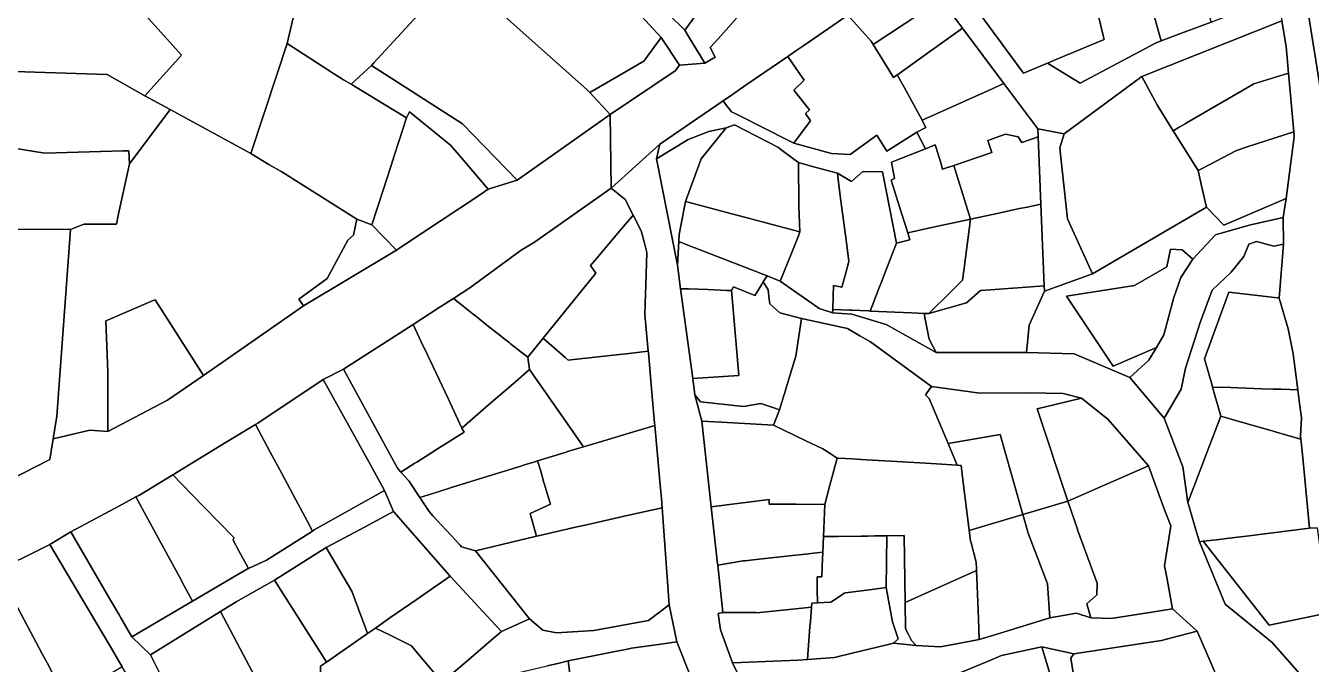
# Model space of a CAD drawing. Header units: inches. Extents: x 469449 to 472390, y 1000542 to 1004361.
# Drawn here: x 471308.3 to 471607.2, y 1001311.3 to 1001459.7 of the extents above; entities that cross this region are included whole.
import ezdxf

# ---------------------------------------------------------------- set-up
doc = ezdxf.new("R2010")
doc.units = ezdxf.units.IN
doc.header["$MEASUREMENT"] = 0
doc.layers.add('Gulele_10_07_New_Parcel', color=7, linetype='Continuous')

msp = doc.modelspace()

# ---------------------------------------------------------------- linework, layer by layer
at = {"layer": 'Gulele_10_07_New_Parcel'}
for points in [[(471341.88, 1001512.2), (471373.2, 1001493.64), (471375.79, 1001491.91), (471374.03, 1001478.32), (471373.47, 1001473.95), (471373.29, 1001473.22), (471370.18, 1001460.21), (471369.07, 1001455.57), (471366.75, 1001448.49), (471363.67, 1001439.11), (471360.67, 1001429.95), (471341.86, 1001440.17), (471335.99, 1001443.36), (471344.51, 1001452.8), (471314.32, 1001486.54), (471274.54, 1001508.19), (471287.81, 1001513.16), (471318.31, 1001534.25)], [(471482.79, 1001509.48), (471481.03, 1001509.95), (471478.51, 1001501.07), (471479.71, 1001500.79), (471472.25, 1001474.76), (471469.78, 1001470.02), (471469.41, 1001469.51), (471461.54, 1001458.65), (471457.62, 1001462.46), (471464.12, 1001475.24), (471464.67, 1001477.55), (471463.68, 1001483.81), (471464.89, 1001488.48), (471466.92, 1001491.83), (471469.51, 1001493.21), (471470.71, 1001494.53), (471476.32, 1001510.15), (471478.84, 1001518.01), (471481.98, 1001523.01), (471484.79, 1001531.54), (471490.69, 1001533.53), (471489.49, 1001531.56)], [(471482.79, 1001509.48), (471488.42, 1001508.11), (471489.26, 1001508.11), (471490.34, 1001508.11), (471497.75, 1001508.11), (471498.24, 1001505.31), (471498.38, 1001504.48), (471498.87, 1001491.13), (471498.92, 1001489.97), (471499.17, 1001483.1), (471499.5, 1001479.25), (471474.28, 1001462.22), (471469.26, 1001456.63), (471467.42, 1001454.58), (471468.62, 1001452.33), (471466.21, 1001450.96), (471462.34, 1001457.34), (471461.54, 1001458.65), (471469.41, 1001469.51), (471469.78, 1001470.02), (471472.25, 1001474.76), (471479.71, 1001500.79), (471478.51, 1001501.07), (471481.03, 1001509.95)], [(471386.07, 1001485.08), (471388.41, 1001483.52), (471389.72, 1001485.21), (471401.22, 1001476.84), (471403.97, 1001474.84), (471408.07, 1001471.51), (471392.87, 1001454.97), (471389.22, 1001451.01), (471388.66, 1001450.4), (471383.93, 1001446.05), (471382.19, 1001447.1), (471379.87, 1001448.6), (471369.07, 1001455.57), (471370.18, 1001460.21), (471373.29, 1001473.22), (471373.47, 1001473.95), (471374.03, 1001478.32), (471375.79, 1001491.91)], [(471452.03, 1001451.44), (471439.47, 1001444.17), (471438.84, 1001444.73), (471419.63, 1001461.89), (471416.6, 1001464.6), (471419.16, 1001467.93), (471429.13, 1001480.88), (471438.38, 1001474.27), (471449.64, 1001463.84), (471456.05, 1001456.94)], [(471577.6, 1001458.14), (471572.29, 1001456.15), (471570.59, 1001462.21), (471569.36, 1001466.58), (471567.77, 1001472.26), (471567.6, 1001472.87), (471567.56, 1001473.01), (471578.42, 1001477.48), (471579.8, 1001473.23), (471580.51, 1001471.03), (471583.06, 1001463.2), (471583.93, 1001460.51)], [(471509.22, 1001457.86), (471505.34, 1001455.3), (471504.88, 1001456.05), (471499.43, 1001462.08), (471515.61, 1001473.17), (471522.31, 1001464.18), (471519.94, 1001462.71), (471515.54, 1001462.03), (471512.97, 1001460.33), (471512.63, 1001460.11)], [(471525.12, 1001469.23), (471540.25, 1001448.64), (471545.88, 1001450.99), (471553.4, 1001446.3), (471570.93, 1001455.64), (471572.29, 1001456.15), (471577.6, 1001458.14), (471583.93, 1001460.51), (471585.29, 1001461.02), (471597.34, 1001465.53), (471599.45, 1001467.26), (471600.33, 1001460.8), (471567.79, 1001447.86), (471549.71, 1001434.56), (471543.59, 1001435.68), (471535.72, 1001446.22), (471526.11, 1001459.09), (471522.31, 1001464.18), (471515.61, 1001473.17), (471523.03, 1001473.19)], [(471570.93, 1001455.64), (471553.4, 1001446.3), (471545.88, 1001450.99), (471548.04, 1001451.9), (471558.98, 1001456.46), (471558.85, 1001457.05), (471557.65, 1001462.17), (471555.91, 1001469.59), (471560.98, 1001471.01), (471563.18, 1001471.63), (471567.6, 1001472.87), (471567.77, 1001472.26), (471569.36, 1001466.58), (471570.59, 1001462.21), (471572.29, 1001456.15)], [(471432.04, 1001430.46), (471422.58, 1001423.81), (471409.84, 1001436.9), (471388.66, 1001450.4), (471389.22, 1001451.01), (471392.87, 1001454.97), (471408.07, 1001471.51), (471416.6, 1001464.6), (471419.63, 1001461.89), (471438.84, 1001444.73), (471439.47, 1001444.17), (471444.2, 1001439.01)], [(471510.93, 1001448.28), (471510.04, 1001447.65), (471508.94, 1001449.44), (471505.34, 1001455.3), (471509.22, 1001457.86), (471512.63, 1001460.11), (471512.97, 1001460.33), (471515.54, 1001462.03), (471519.94, 1001462.71), (471522.31, 1001464.18), (471526.11, 1001459.09), (471517.97, 1001453.29), (471511.27, 1001448.52)], [(471508.94, 1001449.44), (471510.04, 1001447.65), (471510.93, 1001448.28), (471512.51, 1001445.39), (471516.71, 1001437.69), (471516.9, 1001437.34), (471517.58, 1001436.05), (471515.49, 1001434.95), (471508.48, 1001430.55), (471506.13, 1001434.27), (471500, 1001429.78), (471495.63, 1001429.99), (471486.9, 1001432.4), (471489.07, 1001435.33), (471490.75, 1001437.6), (471489.55, 1001439.28), (471490.54, 1001440.13), (471486.89, 1001444.68), (471489.31, 1001447), (471488.91, 1001447.57), (471487.35, 1001449.8), (471485.46, 1001452.51), (471487.37, 1001453.82), (471489.17, 1001455.05), (471499.43, 1001462.08), (471504.88, 1001456.05), (471505.34, 1001455.3)], [(471576.48, 1001436.09), (471575.06, 1001435.27), (471571.39, 1001441.15), (471567.79, 1001447.86), (471600.33, 1001460.8), (471601.34, 1001454.81), (471601.88, 1001448.66), (471593.81, 1001446.15), (471590.12, 1001444.01), (471586.6, 1001441.97), (471578.34, 1001437.17), (471577.83, 1001436.88)], [(471460.26, 1001450.47), (471459.27, 1001449.2), (471444.2, 1001439.01), (471439.47, 1001444.17), (471452.03, 1001451.44), (471456.05, 1001456.94)], [(471520.75, 1001439.5), (471516.71, 1001437.69), (471512.51, 1001445.39), (471510.93, 1001448.28), (471511.27, 1001448.52), (471517.97, 1001453.29), (471526.11, 1001459.09), (471535.72, 1001446.22), (471531.13, 1001444.16), (471528.51, 1001442.98)], [(471391.4, 1001421.43), (471388.79, 1001413.41), (471385.32, 1001414.73), (471373.48, 1001422.18), (471370.43, 1001424.1), (471369.97, 1001424.39), (471367.81, 1001425.68), (471364.85, 1001427.45), (471360.67, 1001429.95), (471363.67, 1001439.11), (471366.75, 1001448.49), (471369.07, 1001455.57), (471379.87, 1001448.6), (471382.19, 1001447.1), (471383.93, 1001446.05), (471391.29, 1001441.6), (471396.85, 1001438.23), (471394.06, 1001429.64), (471393.19, 1001426.94)], [(471489.07, 1001435.33), (471486.9, 1001432.4), (471478.74, 1001436.5), (471475.37, 1001438.2), (471473.72, 1001439.02), (471473.36, 1001439.19), (471472.36, 1001439.64), (471471, 1001441.45), (471470.44, 1001442.21), (471472.35, 1001443.52), (471476.06, 1001446.06), (471485.46, 1001452.51), (471487.35, 1001449.8), (471488.91, 1001447.57), (471489.31, 1001447), (471486.89, 1001444.68), (471490.54, 1001440.13), (471489.55, 1001439.28), (471490.75, 1001437.6)], [(471341.86, 1001440.17), (471332.41, 1001427.55), (471332.29, 1001430.6), (471330.86, 1001430.57), (471312.73, 1001430.09), (471305.53, 1001431.24), (471300.89, 1001431.98), (471295.87, 1001432.77), (471295.92, 1001438.77), (471296, 1001449.36), (471327.22, 1001448.35), (471335.99, 1001443.36)], [(471422.58, 1001423.81), (471415.83, 1001421.65), (471409.13, 1001429.54), (471407.08, 1001431.95), (471397.56, 1001439.65), (471396.85, 1001438.23), (471391.29, 1001441.6), (471383.93, 1001446.05), (471388.66, 1001450.4), (471409.84, 1001436.9)], [(471582.81, 1001417.53), (471556.28, 1001402.05), (471550.48, 1001414.83), (471549.32, 1001425.46), (471548.93, 1001429.06), (471548.68, 1001431.31), (471549.71, 1001434.56), (471567.79, 1001447.86), (471571.39, 1001441.15), (471575.06, 1001435.27), (471580.84, 1001426), (471581.66, 1001422.48)], [(471583.76, 1001427.52), (471580.84, 1001426), (471575.06, 1001435.27), (471576.48, 1001436.09), (471577.83, 1001436.88), (471578.34, 1001437.17), (471586.6, 1001441.97), (471590.12, 1001444.01), (471593.81, 1001446.15), (471601.88, 1001448.66), (471603.09, 1001435), (471592.28, 1001431.52), (471589.98, 1001430.78), (471589.44, 1001430.5)], [(471543.59, 1001435.68), (471543.66, 1001433.86), (471539.88, 1001432.56), (471539, 1001433.88), (471536.06, 1001434.5), (471531.96, 1001432.96), (471532.91, 1001430.18), (471524.09, 1001427.17), (471521.47, 1001426.35), (471521.03, 1001427.78), (471519.94, 1001431.27), (471519.72, 1001431.96), (471517.51, 1001431.09), (471515.49, 1001434.95), (471517.58, 1001436.05), (471516.9, 1001437.34), (471516.71, 1001437.69), (471520.75, 1001439.5), (471528.51, 1001442.98), (471531.13, 1001444.16), (471535.72, 1001446.22)], [(471471, 1001441.45), (471472.36, 1001439.64), (471473.36, 1001439.19), (471473.72, 1001439.02), (471475.37, 1001438.2), (471478.74, 1001436.5), (471486.9, 1001432.4), (471495.63, 1001429.99), (471500, 1001429.78), (471506.13, 1001434.27), (471508.48, 1001430.55), (471515.49, 1001434.95), (471517.51, 1001431.09), (471510.36, 1001428.27), (471509.61, 1001427.98), (471510.31, 1001424.13), (471509.53, 1001423.76), (471511.46, 1001417.58), (471513.34, 1001411.57), (471513.85, 1001409.94), (471510.74, 1001409.12), (471507.51, 1001425.74), (471502.9, 1001425.77), (471500.27, 1001423.45), (471496.99, 1001425.39), (471490.92, 1001427.04), (471487.94, 1001427.85), (471486.9, 1001428.64), (471483.88, 1001430.93), (471483.28, 1001431.39), (471473.06, 1001436.67), (471471.18, 1001435.95), (471467.14, 1001435.07), (471462.29, 1001433.22), (471454.98, 1001428.71), (471455.73, 1001432.13), (471470.44, 1001442.21)], [(471385.32, 1001414.73), (471384.54, 1001410.99), (471383.2, 1001409.86), (471378.41, 1001400.9), (471371.78, 1001396.1), (471372.92, 1001394.58), (471349.61, 1001378.42), (471338.4, 1001396.01), (471337.92, 1001395.8), (471327.32, 1001391.27), (471326.94, 1001391.11), (471327.43, 1001379.25), (471327.43, 1001370.1), (471327.43, 1001366.08), (471327.43, 1001365.35), (471323.19, 1001365.71), (471314.68, 1001363.68), (471315.53, 1001368.94), (471318.71, 1001412.35), (471321.8, 1001413.58), (471329.38, 1001413.54), (471329.89, 1001415.93), (471332.27, 1001426.88), (471332.41, 1001427.55), (471341.86, 1001440.17), (471360.67, 1001429.95), (471364.85, 1001427.45), (471367.81, 1001425.68), (471369.97, 1001424.39), (471370.43, 1001424.1), (471373.48, 1001422.18)], [(471398.03, 1001409.88), (471394.51, 1001407.55), (471388.79, 1001413.41), (471391.4, 1001421.43), (471393.19, 1001426.94), (471394.06, 1001429.64), (471396.85, 1001438.23), (471397.56, 1001439.65), (471407.08, 1001431.95), (471409.13, 1001429.54), (471415.83, 1001421.65), (471413.55, 1001420.14), (471400.55, 1001411.55)], [(471461.71, 1001418.82), (471460.2, 1001411.17), (471460.11, 1001409.51), (471459.81, 1001404.02), (471454.98, 1001428.71), (471462.29, 1001433.22), (471467.14, 1001435.07), (471471.18, 1001435.95), (471465.34, 1001428.74)], [(471488.02, 1001417.82), (471488.3, 1001411.74), (471478.31, 1001414.4), (471471.01, 1001416.35), (471464.66, 1001418.04), (471461.71, 1001418.82), (471465.34, 1001428.74), (471471.18, 1001435.95), (471473.06, 1001436.67), (471483.28, 1001431.39), (471483.88, 1001430.93), (471486.9, 1001428.64), (471487.94, 1001427.85)], [(471305.53, 1001431.24), (471312.73, 1001430.09), (471330.86, 1001430.57), (471332.29, 1001430.6), (471332.41, 1001427.55), (471332.27, 1001426.88), (471329.89, 1001415.93), (471329.38, 1001413.54), (471321.8, 1001413.58), (471318.71, 1001412.35), (471301.14, 1001412.4), (471296, 1001412.41), (471295.86, 1001431.51), (471295.87, 1001432.77), (471300.89, 1001431.98)], [(471539, 1001433.88), (471539.88, 1001432.56), (471543.66, 1001433.86), (471544.29, 1001418.22), (471541.09, 1001417.53), (471539.36, 1001417.16), (471537.23, 1001416.7), (471534.86, 1001416.2), (471534.11, 1001416.04), (471527.98, 1001414.72), (471527.27, 1001417), (471524.09, 1001427.17), (471532.91, 1001430.18), (471531.96, 1001432.96), (471536.06, 1001434.5)], [(471549.71, 1001434.56), (471548.68, 1001431.31), (471548.93, 1001429.06), (471549.32, 1001425.46), (471550.48, 1001414.83), (471556.28, 1001402.05), (471545.11, 1001397.99), (471545.06, 1001399.21), (471544.29, 1001418.22), (471543.66, 1001433.86), (471543.59, 1001435.68)], [(471595.51, 1001417.04), (471586.84, 1001413.29), (471582.81, 1001417.53), (471581.66, 1001422.48), (471580.84, 1001426), (471583.76, 1001427.52), (471589.44, 1001430.5), (471589.98, 1001430.78), (471592.28, 1001431.52), (471603.09, 1001435), (471603.2, 1001433.82), (471601.29, 1001419.54)], [(471521.03, 1001427.78), (471521.47, 1001426.35), (471524.09, 1001427.17), (471527.27, 1001417), (471527.98, 1001414.72), (471523.28, 1001413.71), (471522.16, 1001413.47), (471516.8, 1001412.32), (471515.15, 1001411.96), (471514.66, 1001411.86), (471513.34, 1001411.57), (471511.46, 1001417.58), (471509.53, 1001423.76), (471510.31, 1001424.13), (471509.61, 1001427.98), (471510.36, 1001428.27), (471517.51, 1001431.09), (471519.72, 1001431.96), (471519.94, 1001431.27)], [(471498.95, 1001402.24), (471498.1, 1001399.12), (471498.05, 1001398.92), (471496.13, 1001399.33), (471496.04, 1001396.85), (471495.93, 1001393.73), (471495.83, 1001392.94), (471492.78, 1001393.94), (471492.47, 1001394.16), (471483.7, 1001400.35), (471486.38, 1001406.99), (471487.79, 1001410.48), (471487.92, 1001410.82), (471488.3, 1001411.74), (471488.02, 1001417.82), (471487.94, 1001427.85), (471490.92, 1001427.04), (471496.99, 1001425.39), (471497.26, 1001423.33), (471497.75, 1001419.53), (471498.72, 1001412.14), (471499.17, 1001408.67), (471499.67, 1001404.88)], [(471507.51, 1001425.74), (471510.74, 1001409.12), (471508.41, 1001403.16), (471507.15, 1001399.92), (471506.79, 1001398.99), (471504.6, 1001393.38), (471504.24, 1001393.4), (471500.46, 1001393.55), (471499.81, 1001393.58), (471495.93, 1001393.73), (471496.04, 1001396.85), (471496.13, 1001399.33), (471498.05, 1001398.92), (471498.1, 1001399.12), (471498.95, 1001402.24), (471499.67, 1001404.88), (471499.17, 1001408.67), (471498.72, 1001412.14), (471497.75, 1001419.53), (471497.26, 1001423.33), (471496.99, 1001425.39), (471500.27, 1001423.45), (471502.9, 1001425.77)], [(471428.61, 1001387.06), (471425.01, 1001382.62), (471421.73, 1001385.21), (471420.99, 1001385.79), (471420.58, 1001386.12), (471419.45, 1001387.02), (471418.9, 1001387.45), (471415.53, 1001390.11), (471413.24, 1001391.93), (471412.3, 1001392.67), (471409.22, 1001395.11), (471407.73, 1001396.29), (471411.55, 1001398.74), (471423.46, 1001407.55), (471426.6, 1001409.38), (471444.41, 1001421.95), (471447.67, 1001419.25), (471449.51, 1001415.65), (471449.2, 1001415.29), (471447.65, 1001413.47), (471446.82, 1001412.48), (471441.04, 1001405.68), (471439.57, 1001403.95), (471440.87, 1001402.15)], [(471486.38, 1001406.99), (471483.7, 1001400.35), (471480.64, 1001401.54), (471475.46, 1001403.55), (471463.84, 1001408.06), (471463, 1001408.39), (471461.67, 1001408.9), (471460.11, 1001409.51), (471460.2, 1001411.17), (471461.71, 1001418.82), (471464.66, 1001418.04), (471471.01, 1001416.35), (471478.31, 1001414.4), (471488.3, 1001411.74), (471487.92, 1001410.82), (471487.79, 1001410.48)], [(471527.04, 1001395.26), (471518.28, 1001392.77), (471523.26, 1001397.75), (471526.07, 1001400.56), (471526.45, 1001403.35), (471527.98, 1001414.72), (471534.11, 1001416.04), (471534.86, 1001416.2), (471537.23, 1001416.7), (471539.36, 1001417.16), (471541.09, 1001417.53), (471544.29, 1001418.22), (471545.06, 1001399.21), (471541, 1001398.92), (471532.52, 1001398.32), (471530.24, 1001398.16)], [(471600.6, 1001415.1), (471592.75, 1001413.33), (471584.9, 1001411.07), (471579.64, 1001405.4), (471577.13, 1001407.57), (471574.46, 1001407.78), (471573.58, 1001403.68), (471566.03, 1001399.27), (471550.25, 1001396.81), (471561.11, 1001380.55), (471571.17, 1001384.91), (471569.43, 1001381.94), (471564.97, 1001377.95), (471552.06, 1001383.41), (471540.96, 1001383.73), (471541.62, 1001390.07), (471545.11, 1001397.99), (471556.28, 1001402.05), (471582.81, 1001417.53), (471586.84, 1001413.29), (471595.51, 1001417.04), (471601.29, 1001419.54)], [(471436.45, 1001382.19), (471434.42, 1001381.97), (471433.75, 1001382.55), (471428.75, 1001386.94), (471428.61, 1001387.06), (471440.87, 1001402.15), (471439.57, 1001403.95), (471441.04, 1001405.68), (471446.82, 1001412.48), (471447.65, 1001413.47), (471449.2, 1001415.29), (471449.51, 1001415.65), (471451.37, 1001412.01), (471452.05, 1001409.47), (471452.71, 1001406.97), (471452.47, 1001399.43), (471452.33, 1001395.01), (471452.26, 1001392.58), (471453.04, 1001384.01), (471448.48, 1001383.51)], [(471600.74, 1001408.89), (471598.49, 1001408.48), (471594.46, 1001409.5), (471592.61, 1001408.89), (471591.52, 1001406.02), (471588.52, 1001402.4), (471584.15, 1001398.23), (471581.38, 1001390.95), (471577.9, 1001380.09), (471576.94, 1001375.24), (471572.96, 1001368.52), (471564.97, 1001377.95), (471569.43, 1001381.94), (471571.17, 1001384.91), (471572.91, 1001387.88), (471575.23, 1001396.55), (471576.87, 1001401.13), (471579.64, 1001405.4), (471584.9, 1001411.07), (471592.75, 1001413.33), (471600.6, 1001415.1)], [(471388.79, 1001413.41), (471394.51, 1001407.55), (471372.92, 1001394.58), (471371.78, 1001396.1), (471378.41, 1001400.9), (471383.2, 1001409.86), (471384.54, 1001410.99), (471385.32, 1001414.73)], [(471523.26, 1001397.75), (471518.28, 1001392.77), (471517.14, 1001392.82), (471514.24, 1001392.95), (471504.6, 1001393.38), (471506.79, 1001398.99), (471507.15, 1001399.92), (471508.41, 1001403.16), (471510.74, 1001409.12), (471513.85, 1001409.94), (471513.34, 1001411.57), (471514.66, 1001411.86), (471515.15, 1001411.96), (471516.8, 1001412.32), (471522.16, 1001413.47), (471523.28, 1001413.71), (471527.98, 1001414.72), (471526.45, 1001403.35), (471526.07, 1001400.56)], [(471479.33, 1001399.44), (471478.1, 1001397.46), (471477.8, 1001396.98), (471472.88, 1001398.96), (471472.36, 1001398.14), (471471.29, 1001398.18), (471466.85, 1001398.34), (471462.35, 1001398.5), (471460.55, 1001398.57), (471459.81, 1001404.02), (471460.11, 1001409.51), (471461.67, 1001408.9), (471463, 1001408.39), (471463.84, 1001408.06), (471475.46, 1001403.55), (471480.64, 1001401.54), (471479.78, 1001400.16)], [(471600.74, 1001408.89), (471599.73, 1001396.38), (471599.31, 1001396.43), (471594.63, 1001396.98), (471588.02, 1001397.77), (471582.35, 1001382.26), (471582.5, 1001381.74), (471584.03, 1001376.39), (471584.23, 1001375.71), (471586.15, 1001368.97), (471582.2, 1001358.66), (471581.64, 1001357.2), (471578.46, 1001348.88), (471577.33, 1001357.18), (471572.96, 1001368.52), (471576.94, 1001375.24), (471577.9, 1001380.09), (471581.38, 1001390.95), (471584.15, 1001398.23), (471588.52, 1001402.4), (471591.52, 1001406.02), (471592.61, 1001408.89), (471594.46, 1001409.5), (471598.49, 1001408.48)], [(471571.17, 1001384.91), (471561.11, 1001380.55), (471550.25, 1001396.81), (471566.03, 1001399.27), (471573.58, 1001403.68), (471574.46, 1001407.78), (471577.13, 1001407.57), (471579.64, 1001405.4), (471576.87, 1001401.13), (471575.23, 1001396.55), (471572.91, 1001387.88)], [(471480.91, 1001398.3), (471481.15, 1001396.15), (471481.32, 1001395.02), (471483.61, 1001392.97), (471488.62, 1001391.6), (471487.3, 1001382.86), (471487.24, 1001382.65), (471486.46, 1001380.12), (471483.51, 1001370.44), (471482.23, 1001370.88), (471479.21, 1001371.91), (471475.21, 1001371.19), (471465.16, 1001372.24), (471463.89, 1001373.94), (471463.39, 1001377.66), (471474.1, 1001378.37), (471472.67, 1001394.64), (471472.36, 1001398.14), (471472.88, 1001398.96), (471477.8, 1001396.98), (471478.1, 1001397.46), (471479.33, 1001399.44), (471479.78, 1001400.16)], [(471474.1, 1001378.37), (471463.39, 1001377.66), (471460.55, 1001398.57), (471462.35, 1001398.5), (471466.85, 1001398.34), (471471.29, 1001398.18), (471472.36, 1001398.14), (471472.67, 1001394.64)], [(471545.11, 1001397.99), (471541.62, 1001390.07), (471540.96, 1001383.73), (471540.42, 1001383.73), (471530.36, 1001383.73), (471521.43, 1001383.72), (471519.93, 1001383.72), (471518.36, 1001386.83), (471517.41, 1001391.48), (471517.14, 1001392.82), (471518.28, 1001392.77), (471527.04, 1001395.26), (471530.24, 1001398.16), (471532.52, 1001398.32), (471541, 1001398.92), (471545.06, 1001399.21)], [(471602.99, 1001383.45), (471604.04, 1001375.07), (471600.2, 1001375.19), (471598.36, 1001375.25), (471595.75, 1001375.33), (471590.24, 1001375.51), (471588.44, 1001375.57), (471584.23, 1001375.71), (471584.03, 1001376.39), (471582.5, 1001381.74), (471582.35, 1001382.26), (471588.02, 1001397.77), (471594.63, 1001396.98), (471599.31, 1001396.43), (471599.73, 1001396.38), (471601.83, 1001389.25)], [(471341.25, 1001372.63), (471327.43, 1001365.35), (471327.43, 1001366.08), (471327.43, 1001370.1), (471327.43, 1001379.25), (471326.94, 1001391.11), (471327.32, 1001391.27), (471337.92, 1001395.8), (471338.4, 1001396.01), (471349.61, 1001378.42)], [(471415.91, 1001371.55), (471409.73, 1001366.19), (471406.48, 1001373.08), (471401.69, 1001383.2), (471400.25, 1001386.25), (471398.35, 1001390.26), (471404.46, 1001394.19), (471407.73, 1001396.29), (471409.22, 1001395.11), (471412.3, 1001392.67), (471413.24, 1001391.93), (471415.53, 1001390.11), (471418.9, 1001387.45), (471419.45, 1001387.02), (471420.58, 1001386.12), (471420.99, 1001385.79), (471421.73, 1001385.21), (471425.01, 1001382.62), (471425.45, 1001379.81), (471421.6, 1001376.47)], [(471522.72, 1001362.61), (471524.85, 1001357.57), (471518.81, 1001357.92), (471510.79, 1001358.39), (471503.77, 1001358.81), (471500.37, 1001359.01), (471497.23, 1001359.19), (471496.94, 1001359.21), (471495.31, 1001360.25), (471493.62, 1001361.34), (471489.66, 1001363.24), (471482.11, 1001366.86), (471483.51, 1001370.44), (471486.46, 1001380.12), (471487.24, 1001382.65), (471487.3, 1001382.86), (471488.62, 1001391.6), (471499.35, 1001389.28), (471502.22, 1001387.62), (471504.66, 1001386.21), (471518.91, 1001375.83), (471517.47, 1001373.93), (471518.3, 1001373.06)], [(471499.81, 1001393.58), (471500.46, 1001393.55), (471504.24, 1001393.4), (471504.6, 1001393.38), (471514.24, 1001392.95), (471517.14, 1001392.82), (471517.41, 1001391.48), (471518.36, 1001386.83), (471519.93, 1001383.72), (471508.32, 1001390.28), (471500.33, 1001392.67), (471495.83, 1001392.94), (471495.93, 1001393.73)], [(471398.77, 1001358), (471395.52, 1001355.96), (471394.73, 1001356.85), (471389.16, 1001367.07), (471382.19, 1001379.87), (471398.35, 1001390.26), (471400.25, 1001386.25), (471401.69, 1001383.2), (471406.48, 1001373.08), (471409.73, 1001366.19), (471410.2, 1001365.2), (471403.8, 1001361.17), (471401.13, 1001359.49), (471399.2, 1001358.27)], [(471433.75, 1001382.55), (471434.42, 1001381.97), (471436.45, 1001382.19), (471448.48, 1001383.51), (471453.04, 1001384.01), (471453.07, 1001383.76), (471453.81, 1001375.33), (471454.52, 1001367.4), (471454.57, 1001366.77), (471447.07, 1001364.53), (471443.47, 1001363.46), (471437.96, 1001361.81), (471437.77, 1001362.1), (471437.27, 1001362.81), (471435.48, 1001365.39), (471425.45, 1001379.81), (471425.01, 1001382.62), (471428.61, 1001387.06), (471428.75, 1001386.94)], [(471389.16, 1001367.07), (471394.73, 1001356.85), (471395.52, 1001355.96), (471397.28, 1001353.98), (471397.55, 1001353.67), (471399.91, 1001350.06), (471402.06, 1001346.76), (471402.96, 1001345.79), (471409.29, 1001338.98), (471409.63, 1001338.6), (471412.87, 1001337.62), (471425.39, 1001321.87), (471418.91, 1001318.95), (471416.54, 1001321.5), (471406.99, 1001331.78), (471406.9, 1001331.88), (471393.81, 1001346.77), (471391.75, 1001351.66), (471388.45, 1001357.62), (471377.45, 1001377.44), (471382.19, 1001379.87)], [(471403.93, 1001351.31), (471399.91, 1001350.06), (471397.55, 1001353.67), (471397.28, 1001353.98), (471395.52, 1001355.96), (471398.77, 1001358), (471399.2, 1001358.27), (471401.13, 1001359.49), (471403.8, 1001361.17), (471410.2, 1001365.2), (471409.73, 1001366.19), (471415.91, 1001371.55), (471421.6, 1001376.47), (471425.45, 1001379.81), (471435.48, 1001365.39), (471437.27, 1001362.81), (471437.77, 1001362.1), (471437.96, 1001361.81), (471434.23, 1001360.7), (471433.97, 1001360.62), (471427.3, 1001358.55), (471426.7, 1001358.37), (471424.24, 1001357.6), (471423.44, 1001357.35), (471419.63, 1001356.17), (471407.75, 1001352.49)], [(471375.4, 1001342.5), (471375, 1001342.25), (471373.79, 1001344.49), (471371, 1001349.68), (471367.82, 1001355.61), (471365.08, 1001360.71), (471361.69, 1001367), (471362.23, 1001367.33), (471377.45, 1001377.44), (471388.45, 1001357.62), (471391.75, 1001351.66)], [(471479.21, 1001371.91), (471482.23, 1001370.88), (471483.51, 1001370.44), (471482.11, 1001366.86), (471470.03, 1001367.55), (471465.48, 1001367.81), (471463.89, 1001373.94), (471465.16, 1001372.24), (471475.21, 1001371.19)], [(471553.74, 1001373.1), (471543.45, 1001370.65), (471550.6, 1001349.21), (471542.74, 1001346.89), (471540.13, 1001346.11), (471534.85, 1001364.71), (471522.72, 1001362.61), (471518.3, 1001373.06), (471517.47, 1001373.93), (471518.91, 1001375.83), (471530.11, 1001374.26), (471541.44, 1001374.4), (471549.5, 1001374.19)], [(471543.45, 1001370.65), (471553.74, 1001373.1), (471559.88, 1001368.25), (471569.34, 1001357.42), (471550.6, 1001349.21)], [(471604.69, 1001364.32), (471604.77, 1001363.57), (471601.2, 1001364.6), (471596.96, 1001365.83), (471592.25, 1001367.2), (471592.07, 1001367.25), (471590.67, 1001367.66), (471586.15, 1001368.97), (471584.23, 1001375.71), (471588.44, 1001375.57), (471590.24, 1001375.51), (471595.75, 1001375.33), (471598.36, 1001375.25), (471600.2, 1001375.19), (471604.04, 1001375.07), (471604.51, 1001371.38), (471604.87, 1001368.56)], [(471495.26, 1001352.88), (471494.08, 1001348.41), (471487.45, 1001348.47), (471483.74, 1001348.5), (471481.14, 1001348.52), (471481.14, 1001349.58), (471467.67, 1001347.89), (471465.48, 1001367.81), (471470.03, 1001367.55), (471482.11, 1001366.86), (471489.66, 1001363.24), (471493.62, 1001361.34), (471495.31, 1001360.25), (471496.94, 1001359.21)], [(471582.04, 1001339.87), (471581.15, 1001339.76), (471580.48, 1001342.03), (471578.76, 1001347.86), (471578.46, 1001348.88), (471581.64, 1001357.2), (471582.2, 1001358.66), (471586.15, 1001368.97), (471590.67, 1001367.66), (471592.07, 1001367.25), (471592.25, 1001367.2), (471596.96, 1001365.83), (471601.2, 1001364.6), (471604.77, 1001363.57), (471604.82, 1001362.99), (471605.1, 1001360.06), (471606.76, 1001342.89), (471592.14, 1001341.1), (471588.1, 1001340.61), (471585.15, 1001340.25)], [(471360.13, 1001333.56), (471357.88, 1001337.68), (471356.56, 1001340.1), (471356.68, 1001340.77), (471353.14, 1001344.4), (471346.83, 1001350.85), (471342.47, 1001355.32), (471349.69, 1001359.7), (471354.94, 1001362.9), (471361.69, 1001367), (471365.08, 1001360.71), (471367.82, 1001355.61), (471371, 1001349.68), (471373.79, 1001344.49), (471375, 1001342.25), (471368.22, 1001337.99), (471364.29, 1001335.52)], [(471427.42, 1001341.18), (471427.05, 1001341.09), (471425.74, 1001345.7), (471425.57, 1001346.32), (471430.3, 1001348.51), (471428.79, 1001353.56), (471428.02, 1001356.17), (471427.3, 1001358.55), (471433.97, 1001360.62), (471434.23, 1001360.7), (471437.96, 1001361.81), (471443.47, 1001363.46), (471447.07, 1001364.53), (471454.57, 1001366.77), (471455.79, 1001352.99), (471456.15, 1001348.99), (471456.21, 1001348.31), (471456.25, 1001347.67), (471448.14, 1001345.85), (471438.35, 1001343.64), (471436.78, 1001343.29), (471434.44, 1001342.76), (471434.24, 1001342.71), (471433.79, 1001342.61)], [(471540.13, 1001346.11), (471527.63, 1001342.42), (471526, 1001355.5), (471525.75, 1001357.52), (471524.85, 1001357.57), (471522.72, 1001362.61), (471534.85, 1001364.71)], [(471415.13, 1001338.18), (471412.87, 1001337.62), (471409.63, 1001338.6), (471409.29, 1001338.98), (471402.96, 1001345.79), (471402.06, 1001346.76), (471399.91, 1001350.06), (471403.93, 1001351.31), (471407.75, 1001352.49), (471419.63, 1001356.17), (471423.44, 1001357.35), (471424.24, 1001357.6), (471426.7, 1001358.37), (471427.3, 1001358.55), (471428.02, 1001356.17), (471428.79, 1001353.56), (471430.3, 1001348.51), (471425.57, 1001346.32), (471425.74, 1001345.7), (471427.05, 1001341.09), (471420.96, 1001339.6)], [(471527.63, 1001342.42), (471527.93, 1001339.99), (471528.06, 1001339.53), (471529.28, 1001334.99), (471529.34, 1001333.5), (471529.36, 1001333.05), (471512.76, 1001325.67), (471512.53, 1001341.21), (471508.5, 1001341.16), (471505.63, 1001341.12), (471503.99, 1001341.1), (471502.56, 1001341.08), (471497.16, 1001341.01), (471496.45, 1001341), (471493.76, 1001340.97), (471494.08, 1001348.41), (471495.26, 1001352.88), (471496.94, 1001359.21), (471497.23, 1001359.19), (471500.37, 1001359.01), (471503.77, 1001358.81), (471510.79, 1001358.39), (471518.81, 1001357.92), (471524.85, 1001357.57), (471525.75, 1001357.52), (471526, 1001355.5)], [(471360.13, 1001333.56), (471359.9, 1001333.45), (471347.11, 1001325.98), (471344.69, 1001330.41), (471344.5, 1001330.76), (471339.63, 1001339.68), (471333.9, 1001350.17), (471334.74, 1001350.62), (471342.47, 1001355.32), (471346.83, 1001350.85), (471353.14, 1001344.4), (471356.68, 1001340.77), (471356.56, 1001340.1), (471357.88, 1001337.68)], [(471570.09, 1001323.4), (471560.67, 1001321.9), (471555.92, 1001322.07), (471554.96, 1001325.33), (471557.28, 1001327.41), (471557.41, 1001330.11), (471552.83, 1001342.54), (471552.79, 1001342.66), (471550.6, 1001349.21), (471569.34, 1001357.42), (471573.05, 1001347.22), (471574.52, 1001343.46), (471573.06, 1001334.16), (471573.57, 1001331.43), (471574.92, 1001324.17)], [(471347.11, 1001325.98), (471332.96, 1001317.71), (471330.41, 1001322.09), (471330.01, 1001322.77), (471326.72, 1001328.42), (471318.76, 1001342.08), (471330.12, 1001348.15), (471333.9, 1001350.17), (471339.63, 1001339.68), (471344.5, 1001330.76), (471344.69, 1001330.41)], [(471393.81, 1001346.77), (471386.03, 1001342.63), (471378.28, 1001338.5), (471378.15, 1001338.42), (471366.16, 1001330.87), (471362.55, 1001328.83), (471357.21, 1001325.81), (471353.58, 1001323.57), (471337.28, 1001313.5), (471332.96, 1001317.71), (471347.11, 1001325.98), (471359.9, 1001333.45), (471360.13, 1001333.56), (471364.29, 1001335.52), (471368.22, 1001337.99), (471375, 1001342.25), (471375.4, 1001342.5), (471391.75, 1001351.66)], [(471475.08, 1001335.32), (471469.17, 1001334.34), (471469.14, 1001334.63), (471468.9, 1001336.73), (471467.67, 1001347.89), (471481.14, 1001349.58), (471481.14, 1001348.52), (471483.74, 1001348.5), (471487.45, 1001348.47), (471494.08, 1001348.41), (471493.76, 1001340.97), (471493.6, 1001337.33), (471488.15, 1001336.74), (471487.23, 1001336.64), (471477.42, 1001335.57), (471475.58, 1001335.37)], [(471554.96, 1001325.33), (471555.92, 1001322.07), (471552.61, 1001323.2), (471546.42, 1001322.1), (471545.81, 1001329.96), (471541.36, 1001341.77), (471540.49, 1001344.82), (471540.13, 1001346.11), (471542.74, 1001346.89), (471550.6, 1001349.21), (471552.79, 1001342.66), (471552.83, 1001342.54), (471557.41, 1001330.11), (471557.28, 1001327.41)], [(471389.6, 1001319.71), (471387.76, 1001318.43), (471387.27, 1001319.76), (471386.21, 1001322.63), (471385.66, 1001324.12), (471384.14, 1001328.26), (471381.33, 1001333.03), (471378.15, 1001338.42), (471378.28, 1001338.5), (471386.03, 1001342.63), (471393.81, 1001346.77), (471406.9, 1001331.88), (471406.99, 1001331.78), (471399.05, 1001326.27), (471392.99, 1001322.07)], [(471440.34, 1001319.15), (471431.7, 1001318.59), (471428.49, 1001319.22), (471425.39, 1001321.87), (471412.87, 1001337.62), (471415.13, 1001338.18), (471420.96, 1001339.6), (471427.05, 1001341.09), (471427.42, 1001341.18), (471433.79, 1001342.61), (471434.24, 1001342.71), (471434.44, 1001342.76), (471436.78, 1001343.29), (471438.35, 1001343.64), (471448.14, 1001345.85), (471456.25, 1001347.67), (471457.89, 1001325.08), (471453.06, 1001321.44), (471446.73, 1001320.3)], [(471533.58, 1001318.15), (471529.98, 1001317.05), (471529.79, 1001321.88), (471529.57, 1001327.7), (471529.36, 1001333.05), (471529.34, 1001333.5), (471529.28, 1001334.99), (471528.06, 1001339.53), (471527.93, 1001339.99), (471527.63, 1001342.42), (471540.13, 1001346.11), (471540.49, 1001344.82), (471541.36, 1001341.77), (471545.81, 1001329.96), (471546.42, 1001322.1)], [(471326.72, 1001328.42), (471330.01, 1001322.77), (471330.41, 1001322.09), (471332.96, 1001317.71), (471337.28, 1001313.5), (471344.98, 1001298.19), (471345.11, 1001297.95), (471347.1, 1001294.31), (471349.49, 1001289.92), (471355.54, 1001278.86), (471357.74, 1001274.83), (471352.39, 1001268.83), (471352.04, 1001271.16), (471341.63, 1001290.85), (471334.41, 1001304.52), (471330.74, 1001310.71), (471327.9, 1001315.51), (471321.56, 1001326.22), (471313.92, 1001339.11), (471318.76, 1001342.08)], [(471495.49, 1001325.72), (471492.35, 1001325.57), (471492.33, 1001328.59), (471492.3, 1001331.64), (471493.36, 1001331.64), (471493.46, 1001334.08), (471493.6, 1001337.33), (471493.76, 1001340.97), (471496.45, 1001341), (471497.16, 1001341.01), (471502.56, 1001341.08), (471503.99, 1001341.1), (471505.63, 1001341.12), (471508.5, 1001341.16), (471508.33, 1001329.1), (471504.49, 1001328.59), (471502.6, 1001328.35), (471498.89, 1001327.86), (471498.58, 1001327.82), (471497.94, 1001327.38), (471495.7, 1001325.86)], [(471512.76, 1001325.67), (471512.86, 1001319.55), (471513.53, 1001318.19), (471514.19, 1001316.84), (471515.3, 1001315.69), (471510.08, 1001316.23), (471511.11, 1001317.21), (471509.8, 1001321.14), (471508.33, 1001329.1), (471508.5, 1001341.16), (471512.53, 1001341.21)], [(471611.18, 1001323.27), (471597.39, 1001320.4), (471582.04, 1001339.87), (471585.15, 1001340.25), (471588.1, 1001340.61), (471592.14, 1001341.1), (471606.76, 1001342.89), (471608.5, 1001342.99)], [(471322.8, 1001306.07), (471316.72, 1001305.15), (471315.56, 1001307.33), (471313.26, 1001311.64), (471312.16, 1001313.7), (471308, 1001321.5), (471301.81, 1001333.11), (471305.5, 1001334.94), (471308.46, 1001336.41), (471313.92, 1001339.11), (471321.56, 1001326.22), (471327.9, 1001315.51), (471330.74, 1001310.71), (471330.32, 1001310.46), (471323.04, 1001306.1)], [(471387.76, 1001318.43), (471378.2, 1001311.8), (471377.73, 1001312.55), (471370.73, 1001323.62), (471368.19, 1001327.65), (471366.16, 1001330.87), (471378.15, 1001338.42), (471381.33, 1001333.03), (471384.14, 1001328.26), (471385.66, 1001324.12), (471386.21, 1001322.63), (471387.27, 1001319.76)], [(471478.96, 1001323.33), (471478.63, 1001323.29), (471478.08, 1001323.3), (471470.38, 1001323.33), (471469.17, 1001334.34), (471475.08, 1001335.32), (471475.58, 1001335.37), (471477.42, 1001335.57), (471487.23, 1001336.64), (471488.15, 1001336.74), (471493.6, 1001337.33), (471493.46, 1001334.08), (471493.36, 1001331.64), (471492.3, 1001331.64), (471492.33, 1001328.59), (471492.35, 1001325.57), (471491.02, 1001325.51), (471490.95, 1001324.58), (471488.79, 1001324.36)], [(471305.54, 1001303.98), (471304.71, 1001303.9), (471304.52, 1001304.29), (471303.51, 1001306.34), (471301.76, 1001309.9), (471299.28, 1001314.93), (471297.6, 1001318.36), (471292.59, 1001328.54), (471298.46, 1001331.45), (471301.81, 1001333.11), (471308, 1001321.5), (471312.16, 1001313.7), (471313.26, 1001311.64), (471315.56, 1001307.33), (471316.72, 1001305.15), (471312.05, 1001304.66), (471310.68, 1001304.52)], [(471411.21, 1001312.33), (471405.15, 1001307.13), (471400.19, 1001312.97), (471397.97, 1001315.57), (471393.01, 1001318.03), (471389.6, 1001319.71), (471392.99, 1001322.07), (471399.05, 1001326.27), (471406.99, 1001331.78), (471416.54, 1001321.5), (471418.91, 1001318.95), (471416.45, 1001316.83)], [(471527.91, 1001316.65), (471520.94, 1001315.33), (471515.3, 1001315.69), (471514.19, 1001316.84), (471513.53, 1001318.19), (471512.86, 1001319.55), (471512.76, 1001325.67), (471529.36, 1001333.05), (471529.57, 1001327.7), (471529.79, 1001321.88), (471529.98, 1001317.05)], [(471365.5, 1001302.01), (471365.07, 1001301.83), (471364.83, 1001302.3), (471363.08, 1001305.6), (471362.01, 1001307.62), (471360.25, 1001310.95), (471358.16, 1001314.91), (471353.58, 1001323.57), (471357.21, 1001325.81), (471362.55, 1001328.83), (471366.16, 1001330.87), (471368.19, 1001327.65), (471370.73, 1001323.62), (471377.73, 1001312.55), (471378.2, 1001311.8), (471376.82, 1001310.84), (471376.82, 1001307.17), (471375.94, 1001306.63), (471374.63, 1001305.83)], [(471496.33, 1001312.91), (471490.07, 1001312.38), (471490.15, 1001313.46), (471490.63, 1001320.08), (471490.71, 1001321.18), (471490.95, 1001324.58), (471491.02, 1001325.51), (471492.35, 1001325.57), (471495.49, 1001325.72), (471495.7, 1001325.86), (471497.94, 1001327.38), (471498.58, 1001327.82), (471498.89, 1001327.86), (471502.6, 1001328.35), (471504.49, 1001328.59), (471508.33, 1001329.1), (471509.8, 1001321.14), (471511.11, 1001317.21), (471510.08, 1001316.23), (471507.89, 1001315.7), (471500.75, 1001313.98)], [(471359.61, 1001299.55), (471347.1, 1001294.31), (471345.11, 1001297.95), (471344.98, 1001298.19), (471337.28, 1001313.5), (471353.58, 1001323.57), (471358.16, 1001314.91), (471360.25, 1001310.95), (471362.01, 1001307.62), (471363.08, 1001305.6), (471364.83, 1001302.3), (471365.07, 1001301.83), (471360.54, 1001299.94), (471360.36, 1001299.86)], [(471490.95, 1001324.58), (471490.71, 1001321.18), (471490.63, 1001320.08), (471490.15, 1001313.46), (471490.07, 1001312.38), (471487.92, 1001312.29), (471472.63, 1001311.65), (471469.82, 1001319.31), (471469.25, 1001323.12), (471470.38, 1001323.33), (471478.08, 1001323.3), (471478.63, 1001323.29), (471478.96, 1001323.33), (471488.79, 1001324.36)], [(471396.48, 1001299.09), (471383.81, 1001290.37), (471381.59, 1001294.94), (471379.15, 1001300), (471378.77, 1001300.78), (471378.44, 1001301.47), (471375.94, 1001306.63), (471376.82, 1001307.17), (471376.82, 1001310.84), (471378.2, 1001311.8), (471387.76, 1001318.43), (471389.6, 1001319.71), (471393.01, 1001318.03), (471397.97, 1001315.57), (471400.19, 1001312.97), (471405.15, 1001307.13), (471405.54, 1001306.67), (471405.33, 1001306.5), (471402.89, 1001304.45)], [(471440.24, 1001288.76), (471437.66, 1001288.01), (471436.98, 1001293.01), (471434.4, 1001312.07), (471444.18, 1001314.05), (471448.49, 1001314.92), (471449.17, 1001315.06), (471455.99, 1001316), (471459.68, 1001316.5), (471460.91, 1001313.4), (471462.91, 1001308.34), (471466.39, 1001300.21), (471465.48, 1001299.7), (471451.64, 1001292.05), (471451.1, 1001291.89), (471442.24, 1001289.33)], [(471564.78, 1001297.29), (471555.42, 1001295.26), (471554.21, 1001300.82), (471553.49, 1001304.14), (471551.87, 1001308.86), (471551.25, 1001312.68), (471552, 1001313.71), (471572.34, 1001316.84), (471576.49, 1001317.93), (471580.66, 1001319.03), (471587.82, 1001302.31), (471586.44, 1001302.01), (471583.43, 1001301.35), (471580.3, 1001300.67), (471574.41, 1001299.39), (471573.43, 1001299.18), (471571.63, 1001298.79)], [(471555.2, 1001273.52), (471541.35, 1001270.63), (471541.08, 1001271.19), (471538.92, 1001275.68), (471537.57, 1001278.47), (471538.53, 1001278.93), (471537.15, 1001281.7), (471526.4, 1001295.97), (471524.64, 1001299.2), (471520.31, 1001307.15), (471532.44, 1001312.16), (471535.18, 1001313.3), (471544.51, 1001315.37), (471546.52, 1001308.58), (471550.96, 1001293.61), (471553.96, 1001283.48), (471554.12, 1001282.92), (471554.19, 1001282.34)], [(471435.67, 1001287.28), (471429.67, 1001285.06), (471429.51, 1001285.82), (471424.4, 1001285.65), (471420.75, 1001285.53), (471420.19, 1001290.8), (471418.62, 1001305.86), (471418.36, 1001308.27), (471429.52, 1001310.92), (471431.98, 1001311.5), (471434.4, 1001312.07), (471436.98, 1001293.01), (471437.66, 1001288.01)]]:
    msp.add_lwpolyline(points, close=True, dxfattribs=at)
for points in [[(471314.32, 1001486.54), (471344.51, 1001452.8), (471335.99, 1001443.36), (471327.22, 1001448.35), (471296, 1001449.36)], [(471604.65, 1001474), (471609.41, 1001444.3)], [(471618.42, 1001468.44), (471611.82, 1001455.54), (471609.41, 1001444.3), (471604.65, 1001474)], [(471557.65, 1001462.17), (471558.85, 1001457.05), (471558.98, 1001456.46), (471548.04, 1001451.9), (471545.88, 1001450.99), (471540.25, 1001448.64), (471525.12, 1001469.23)], [(471457.62, 1001462.46), (471461.54, 1001458.65), (471462.34, 1001457.34), (471466.21, 1001450.96), (471460.26, 1001450.47), (471456.05, 1001456.94), (471449.64, 1001463.84)], [(471499.43, 1001462.08), (471489.17, 1001455.05), (471487.37, 1001453.82), (471485.46, 1001452.51), (471476.06, 1001446.06), (471472.35, 1001443.52), (471470.44, 1001442.21), (471455.73, 1001432.13), (471444.41, 1001421.95), (471444.2, 1001439.01), (471459.27, 1001449.2), (471460.26, 1001450.47), (471466.21, 1001450.96), (471468.62, 1001452.33), (471467.42, 1001454.58), (471469.26, 1001456.63), (471474.28, 1001462.22)], [(471608.5, 1001342.99), (471606.76, 1001342.89), (471605.1, 1001360.06), (471604.82, 1001362.99), (471604.77, 1001363.57), (471604.69, 1001364.32), (471604.87, 1001368.56), (471604.51, 1001371.38), (471604.04, 1001375.07), (471602.99, 1001383.45), (471601.83, 1001389.25), (471599.73, 1001396.38), (471600.74, 1001408.89), (471600.6, 1001415.1), (471601.29, 1001419.54), (471603.2, 1001433.82), (471603.09, 1001435), (471601.88, 1001448.66), (471601.34, 1001454.81), (471600.33, 1001460.8)], [(471286.35, 1001344.8), (471313.91, 1001358.9), (471314.68, 1001363.68), (471323.19, 1001365.71), (471327.43, 1001365.35), (471341.25, 1001372.63), (471349.61, 1001378.42), (471372.92, 1001394.58), (471394.51, 1001407.55), (471398.03, 1001409.88), (471400.55, 1001411.55), (471413.55, 1001420.14), (471415.83, 1001421.65), (471422.58, 1001423.81), (471432.04, 1001430.46), (471444.2, 1001439.01), (471444.41, 1001421.95), (471426.6, 1001409.38), (471423.46, 1001407.55), (471411.55, 1001398.74), (471407.73, 1001396.29), (471404.46, 1001394.19), (471398.35, 1001390.26), (471382.19, 1001379.87), (471377.45, 1001377.44), (471362.23, 1001367.33), (471361.69, 1001367), (471354.94, 1001362.9), (471349.69, 1001359.7), (471342.47, 1001355.32), (471334.74, 1001350.62), (471333.9, 1001350.17), (471330.12, 1001348.15), (471318.76, 1001342.08), (471313.92, 1001339.11), (471308.46, 1001336.41), (471305.5, 1001334.94)], [(471462.91, 1001308.34), (471460.91, 1001313.4), (471459.68, 1001316.5), (471457.89, 1001325.08), (471456.25, 1001347.67), (471456.21, 1001348.31), (471456.15, 1001348.99), (471455.79, 1001352.99), (471454.57, 1001366.77), (471454.52, 1001367.4), (471453.81, 1001375.33), (471453.07, 1001383.76), (471453.04, 1001384.01), (471452.26, 1001392.58), (471452.33, 1001395.01), (471452.47, 1001399.43), (471452.71, 1001406.97), (471452.05, 1001409.47), (471451.37, 1001412.01), (471449.51, 1001415.65), (471447.67, 1001419.25), (471444.41, 1001421.95), (471455.73, 1001432.13), (471454.98, 1001428.71), (471459.81, 1001404.02), (471460.55, 1001398.57), (471463.39, 1001377.66), (471463.89, 1001373.94), (471465.48, 1001367.81), (471467.67, 1001347.89), (471468.9, 1001336.73), (471469.14, 1001334.63), (471469.17, 1001334.34), (471470.38, 1001323.33), (471469.25, 1001323.12), (471469.82, 1001319.31), (471472.63, 1001311.65), (471476.39, 1001303.82)], [(471301.14, 1001412.4), (471318.71, 1001412.35), (471315.53, 1001368.94), (471314.68, 1001363.68), (471313.91, 1001358.9), (471286.35, 1001344.8)], [(471587.82, 1001302.31), (471580.66, 1001319.03), (471574.92, 1001324.17), (471573.57, 1001331.43), (471573.06, 1001334.16), (471574.52, 1001343.46), (471573.05, 1001347.22), (471569.34, 1001357.42), (471559.88, 1001368.25), (471553.74, 1001373.1), (471549.5, 1001374.19), (471541.44, 1001374.4), (471530.11, 1001374.26), (471518.91, 1001375.83), (471504.66, 1001386.21), (471502.22, 1001387.62), (471499.35, 1001389.28), (471488.62, 1001391.6), (471483.61, 1001392.97), (471481.32, 1001395.02), (471481.15, 1001396.15), (471480.91, 1001398.3), (471479.78, 1001400.16), (471480.64, 1001401.54), (471483.7, 1001400.35), (471492.47, 1001394.16), (471492.78, 1001393.94), (471495.83, 1001392.94), (471500.33, 1001392.67), (471508.32, 1001390.28), (471519.93, 1001383.72), (471521.43, 1001383.72), (471530.36, 1001383.73), (471540.42, 1001383.73), (471540.96, 1001383.73), (471552.06, 1001383.41), (471564.97, 1001377.95), (471572.96, 1001368.52), (471577.33, 1001357.18), (471578.46, 1001348.88), (471578.76, 1001347.86), (471580.48, 1001342.03), (471581.15, 1001339.76), (471587.13, 1001325.25), (471598.09, 1001316.33), (471605.6, 1001307.86)], [(471611.81, 1001294.75), (471605.6, 1001307.86), (471598.09, 1001316.33), (471587.13, 1001325.25), (471581.15, 1001339.76), (471582.04, 1001339.87), (471597.39, 1001320.4), (471611.18, 1001323.27)], [(471405.15, 1001307.13), (471411.21, 1001312.33), (471416.45, 1001316.83), (471418.91, 1001318.95), (471425.39, 1001321.87), (471428.49, 1001319.22), (471431.7, 1001318.59), (471440.34, 1001319.15), (471446.73, 1001320.3), (471453.06, 1001321.44), (471457.89, 1001325.08), (471459.68, 1001316.5), (471455.99, 1001316), (471449.17, 1001315.06), (471448.49, 1001314.92), (471444.18, 1001314.05), (471434.4, 1001312.07), (471431.98, 1001311.5), (471429.52, 1001310.92)], [(471476.39, 1001303.82), (471472.63, 1001311.65), (471487.92, 1001312.29), (471490.07, 1001312.38), (471496.33, 1001312.91), (471500.75, 1001313.98), (471507.89, 1001315.7), (471510.08, 1001316.23), (471515.3, 1001315.69), (471520.94, 1001315.33), (471527.91, 1001316.65), (471529.98, 1001317.05), (471533.58, 1001318.15), (471546.42, 1001322.1), (471552.61, 1001323.2), (471555.92, 1001322.07), (471560.67, 1001321.9), (471570.09, 1001323.4), (471574.92, 1001324.17), (471580.66, 1001319.03), (471576.49, 1001317.93), (471572.34, 1001316.84), (471552, 1001313.71), (471544.51, 1001315.37), (471535.18, 1001313.3), (471532.44, 1001312.16), (471520.31, 1001307.15)], [(471546.52, 1001308.58), (471544.51, 1001315.37), (471552, 1001313.71), (471551.25, 1001312.68), (471551.87, 1001308.86)]]:
    msp.add_lwpolyline(points, dxfattribs=at)

doc.saveas('drawing.dxf')
